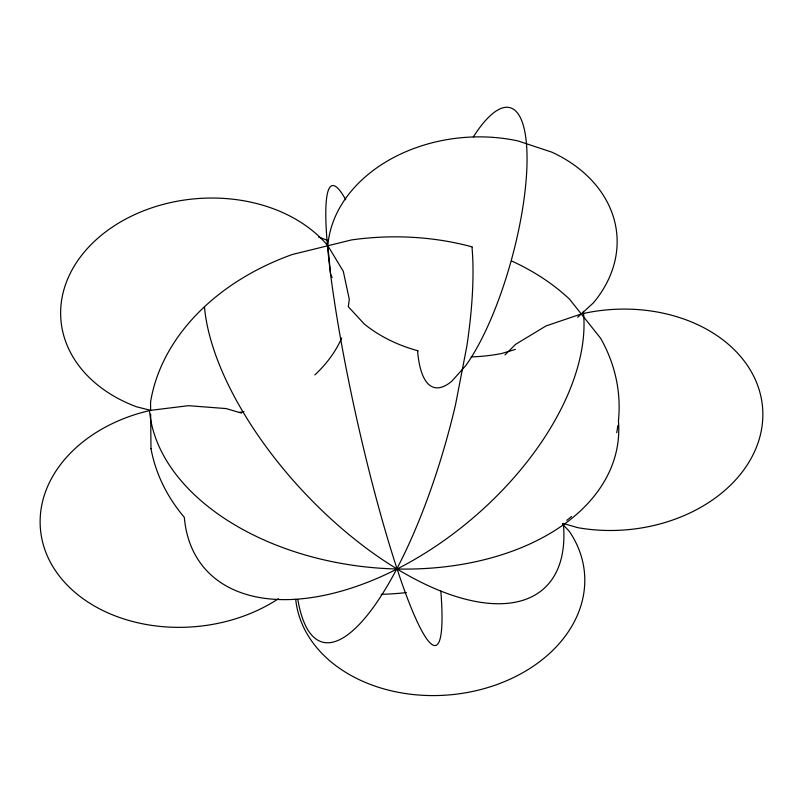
<?xml version="1.0" encoding="UTF-8"?>
<svg xmlns="http://www.w3.org/2000/svg" width="803" height="803" viewBox="0 0 803 803"><rect width="100%" height="100%" fill="white"/><g stroke="black" fill="none" stroke-linecap="round" stroke-linejoin="round"><path stroke-width="1.2" d="M504.987 354.936L515.546 344.367L545.99 325.958L581.282 313.953A145.845 110.402 -4.9 0 1 762.85 415.844A145.845 110.402 -4.9 0 1 577.839 527.681L563.013 523.395M577.648 317.275L593.297 302.972A144.992 109.76 -4.9 0 0 551.982 152.209L517.975 140.927A144.992 109.76 -4.9 0 0 327.855 245.758A144.58 109.449 -4.9 0 0 99.984 236.393A144.58 109.449 -4.9 0 0 136.49 406.78L150.633 410.343L188.454 405.686L226.095 408.576L241.522 413.103M566.808 520.324L571.555 516.5M515.365 349.405L501.584 353.531A144.992 109.76 -4.9 0 1 471.18 356.903M239.224 412.431L244.012 411.668M562.391 523.887L569.427 531.516A144.992 109.76 -4.9 0 1 478.849 690.018A144.992 109.76 -4.9 0 1 295.705 599.349M332.131 277.607L330.585 274.275L327.855 245.758L343.293 271.304L349.295 299.328L348.311 306.716L364.191 323.92A144.992 109.76 -4.9 0 0 418.233 350.851M150.663 414.057L150.994 448.716M341.717 337.983A144.58 109.449 -4.9 0 1 314.836 374.921M473.328 136.911A144.952 41.224 -74.8 0 1 526.929 166.422A144.952 41.224 -74.8 0 1 465.77 365.586L451.838 381.194A144.952 41.224 -74.8 0 1 417.63 351.383M617.878 425.51A235.56 178.316 -4.9 0 1 616.714 432.717M406.408 592.594A235.56 178.316 -4.9 0 1 381.214 594.32M472.375 246.933A235.56 178.316 -4.9 0 0 351.563 239.926L292.372 254.481A235.56 178.316 -4.9 0 0 150.552 402.112L150.633 410.343A146.046 110.553 -4.9 0 0 55.668 570.983A146.046 110.553 -4.9 0 0 278.45 598.717M511.561 260.975A235.56 178.316 -4.9 0 1 569.498 299.138L600.574 338.214A235.56 178.316 -4.9 0 1 618.461 420.601M151.004 448.716A235.5 178.276 -4.9 0 0 184.319 517.343A235.56 135.647 -40.2 0 0 398.82 568.112A235.56 135.647 -40.2 0 0 583.329 311.313M472.044 247.565A234.667 66.739 -74.8 0 1 466.794 346.474L455.502 404.822A234.667 66.739 -74.8 0 1 367.202 615.359A234.667 66.739 -74.8 0 1 297.863 599.751M618.42 420.953A235.56 152.359 5.8 0 1 397.094 568.996A235.56 152.359 5.8 0 1 149.468 410.323M563.425 524.51A235.56 110.764 47 0 1 397.094 568.996A235.56 110.764 47 0 1 204.464 306.766M318.52 237.026A235.56 110.764 47 0 1 328.025 240.609M440.837 591.128A235.56 27.252 77.3 0 1 405.103 592.092A235.56 27.252 77.3 0 1 334.319 300.724A235.56 27.252 77.3 0 1 345.742 199.736"/></g></svg>
